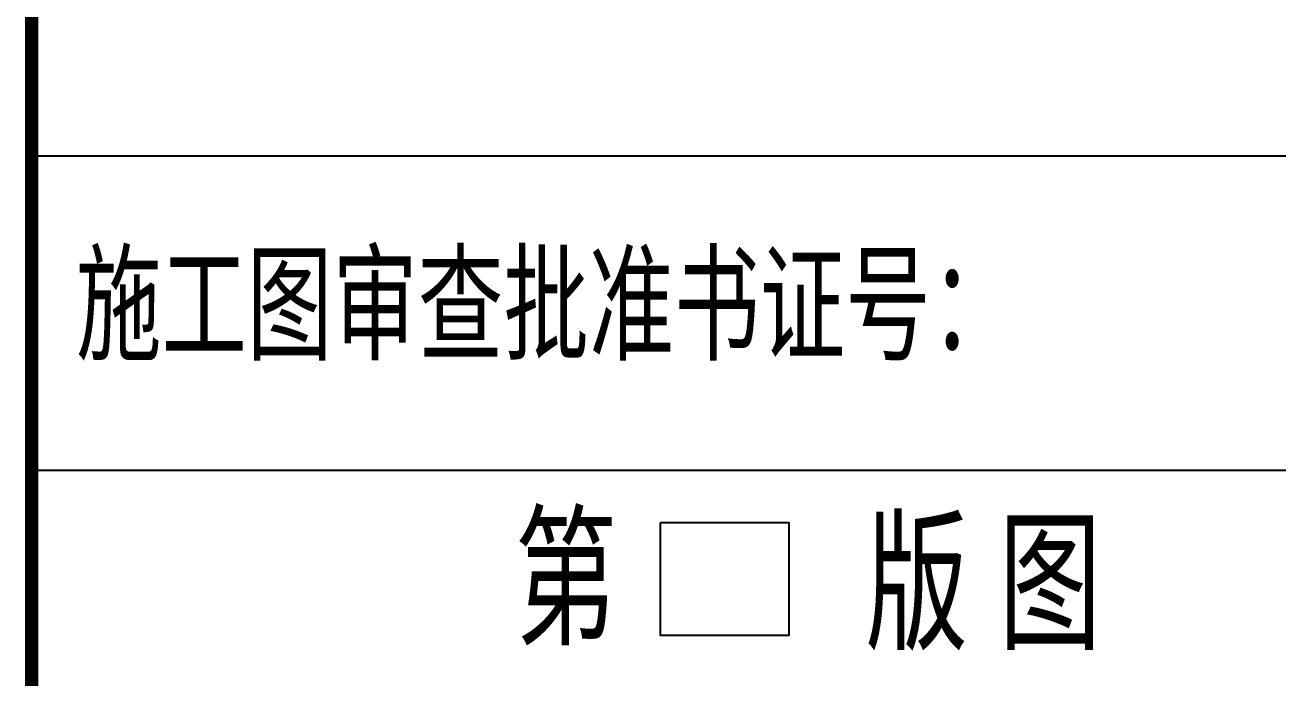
# Model space of a CAD drawing. Header units: millimetres. Extents: x 591771 to 1936534, y -622016 to 355666.
# Drawn here: x 767533 to 772810, y 148054 to 150804 of the extents above; entities that cross this region are included whole.
import ezdxf

# ---------------------------------------------------------------- set-up
doc = ezdxf.new("R2010")
doc.units = ezdxf.units.MM
doc.header["$LTSCALE"] = 80
doc.layers.add('\\M+5CDBC\\M+5BFF2', color=252, linetype='Continuous')
doc.layers.add('AXIS', color=3, linetype='Continuous')
doc.styles.add('_HZTXT', font='txt.shx', dxfattribs={"width": 0.8, "bigfont": 'hztxt.shx'})

msp = doc.modelspace()

# ---------------------------------------------------------------- linework, layer by layer
at = {"layer": '\\M+5CDBC\\M+5BFF2', "color": 2, "const_width": 56.2}
msp.add_lwpolyline([(767561.1, 100941.7), (767561.1, 158341.7)], dxfattribs=at)
at = {"layer": '\\M+5CDBC\\M+5BFF2', "color": 2}
for points in [[(767561.1, 150252.2), (774561.3, 150252.2)], [(767561.1, 148928.3), (774561.3, 148928.3)]]:
    msp.add_lwpolyline(points, dxfattribs=at)
at = {"layer": 'AXIS'}
msp.add_lwpolyline([(770209.2, 148708.1), (770749.9, 148708.1), (770749.9, 148232.1), (770209.2, 148232.1)], close=True, dxfattribs=at)

# ---------------------------------------------------------------- texts
at = {"layer": '\\M+5CDBC\\M+5BFF2', "color": 2, "style": '_HZTXT', "width": 0.8}
for s, height, p in [('施工图审查批准书证号：', 450, (767747.5, 149390.3)), (' 第', 540, (769209.8, 148191.3)), ('版', 540, (771072.8, 148171.4)), ('图', 540, (771633.9, 148171.4))]:
    msp.add_text(s, height=height, dxfattribs=at).set_placement(p)

doc.saveas('drawing.dxf')
